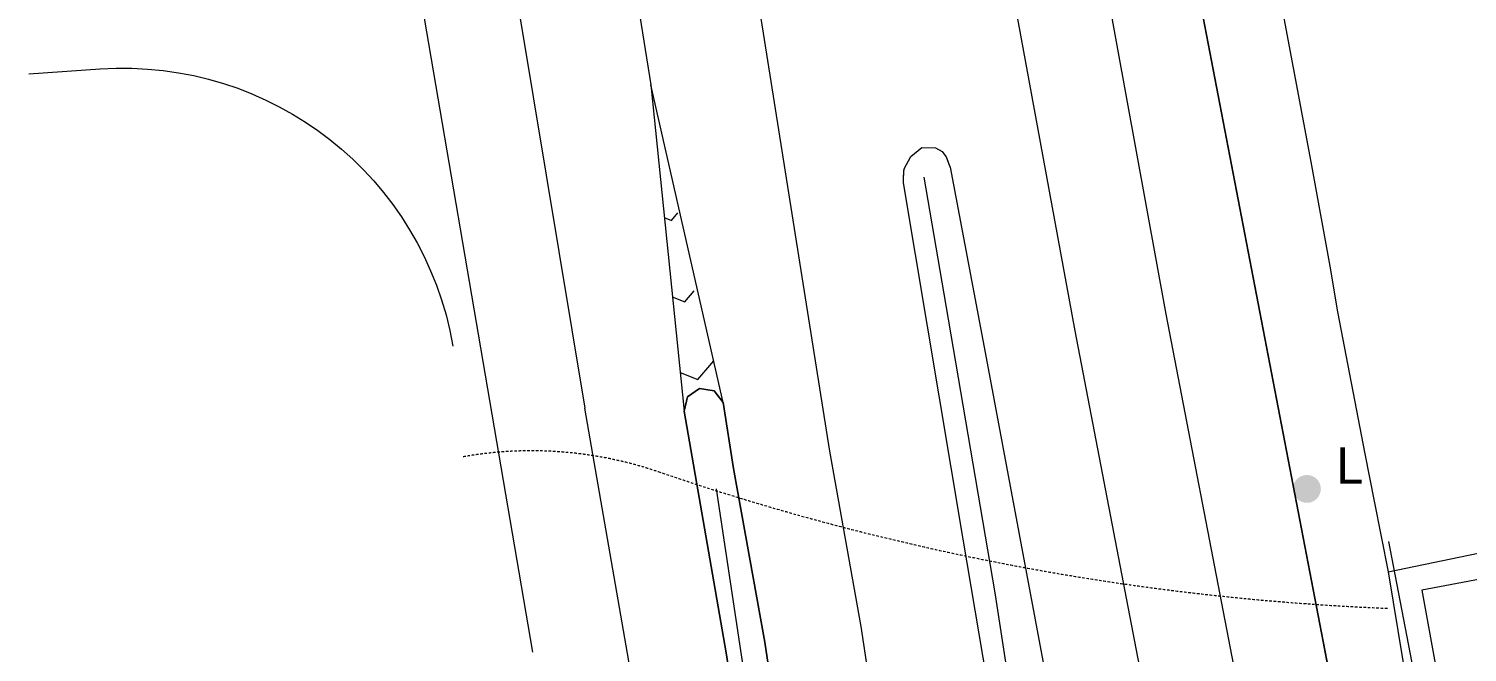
# Model space of a CAD drawing. Header units: millimetres. Extents: x 833924389 to 835767163, y 817400000 to 818811854.
# Drawn here: x 835329807 to 835381438, y 818025061 to 818047448 of the extents above; entities that cross this region are included whole.
import ezdxf

# ---------------------------------------------------------------- set-up
doc = ezdxf.new("R2010")
doc.units = ezdxf.units.MM
doc.header["$LTSCALE"] = 10
doc.header["$MEASUREMENT"] = 0
doc.linetypes.add('DGN Style 2', pattern=[15.39188, 9.235128, -6.156752])
doc.layers.add('01_Base_Plan', color=5, linetype='Continuous', lineweight=5)
doc.styles.add('11nw24d$0$Style-WORKING', font='WORKING.shx')

# ---------------------------------------------------------------- blocks, each defined once
blk = doc.blocks.new('11nw24d$0$UTILP')
at = {"layer": '01_Base_Plan', "linetype": 'Continuous', "lineweight": 13}
h = blk.add_hatch(color=256, dxfattribs=at)
edge = h.paths.add_edge_path()
edge.add_arc((0, 0), 0.5, 0, 360)

msp = doc.modelspace()

# ---------------------------------------------------------------- linework, layer by layer
at = {"layer": '01_Base_Plan'}
for p, q in [((835346645, 818079608), (835352133, 818045440)), ((835353453, 818064470), (835358548, 818032278)), ((835354732, 818034031), (835352133, 818045440)), ((835352133, 818045440), (835353330, 818033721)), ((835363342, 818029117), (835361205, 818041918)), ((835377578, 818018624), (835376266, 818025450))]:
    msp.add_line(p, q, dxfattribs=at)
at = {"layer": '01_Base_Plan', "linetype": 'Continuous'}
msp.add_line((835329807, 818045825), (835332364, 818046004), dxfattribs=at)
msp.add_line((835329807, 818045825), (835332364, 818046004), dxfattribs=at)
at = {"layer": '01_Base_Plan', "flags": 128}
for points in [[(835365430, 818210942, -0.071556), (835365684, 818173868), (835364537, 818164116), (835361714, 818146260), (835360746, 818139184), (835359973, 818132073), (835359392, 818123800), (835359216, 818115543), (835359443, 818107278), (835359990, 818099831), (835360816, 818092381), (835361923, 818084951), (835367454, 818054602), (835370624, 818037195), (835373045, 818024582), (835375285, 818012886), (835377674, 818000131)], [(835359873, 818209532, -0.009166), (835360365, 818205051), (835360365, 818205051, -0.064664), (835362472, 818179594), (835362472, 818179594, -0.018788), (835361286, 818165006), (835361286, 818165006), (835358405, 818146783), (835357420, 818139592), (835356635, 818132372), (835356044, 818123953), (835355865, 818115532), (835356097, 818107109), (835356653, 818099523), (835357494, 818091950), (835358617, 818084404), (835364159, 818054002), (835367353, 818036602), (835369778, 818023949), (835372009, 818012264), (835373628, 818003380)], [(835341324, 818164207, -0.016248), (835339830, 818150148), (835339830, 818150148, 0.056048), (835338897, 818100054), (835338897, 818100054, 0.023737), (835339562, 818095356), (835349760, 818033821)]]:
    msp.add_lwpolyline(points, format="xyb", dxfattribs=at)
for points in [[(835335671, 818097112), (835335806, 818094515), (835336395, 818091090), (835342540, 818056384), (835347891, 818025061)], [(835376266, 818025450), (835371419, 818050660), (835368113, 818068878), (835366142, 818079991), (835365043, 818086192)], [(835376266, 818025450), (835371419, 818050660), (835368113, 818068878), (835366142, 818079991), (835365043, 818086192)], [(835361232, 818042419), (835361464, 818042861), (835361863, 818043180), (835362352, 818043171), (835362594, 818043041), (835362722, 818042866), (835362722, 818042865), (835362723, 818042864), (835362723, 818042864), (835362724, 818042863), (835362724, 818042862), (835362724, 818042861), (835362725, 818042860), (835362725, 818042859), (835362726, 818042858), (835362726, 818042857), (835362727, 818042856), (835362727, 818042855), (835362727, 818042854), (835362728, 818042854), (835362728, 818042853), (835362729, 818042852), (835362729, 818042851), (835362730, 818042850), (835362730, 818042849), (835362730, 818042848), (835362731, 818042847), (835362731, 818042846), (835362732, 818042845), (835362732, 818042844), (835362732, 818042843), (835362733, 818042842), (835362733, 818042842), (835362734, 818042841), (835362734, 818042840), (835362735, 818042839), (835362735, 818042838), (835362735, 818042837), (835362736, 818042836), (835362736, 818042835), (835362737, 818042834), (835362737, 818042833), (835362737, 818042832), (835362738, 818042831), (835362738, 818042830), (835362739, 818042829), (835362739, 818042828), (835362739, 818042827), (835362740, 818042827), (835362740, 818042826), (835362741, 818042825), (835362741, 818042824), (835362741, 818042823), (835362742, 818042822), (835362742, 818042821), (835362743, 818042820), (835362743, 818042819), (835362743, 818042818), (835362744, 818042817), (835362744, 818042816), (835362745, 818042815), (835362745, 818042814), (835362745, 818042813), (835362746, 818042812), (835362746, 818042811), (835362747, 818042810), (835362747, 818042809), (835362747, 818042809), (835362748, 818042808), (835362748, 818042807), (835362749, 818042806), (835362749, 818042805), (835362749, 818042804), (835362750, 818042803), (835362750, 818042802), (835362751, 818042801), (835362751, 818042800), (835362751, 818042799), (835362752, 818042798), (835362752, 818042797), (835362752, 818042796), (835362753, 818042795), (835362753, 818042794), (835362754, 818042793), (835362754, 818042792), (835362754, 818042791), (835362755, 818042790), (835362755, 818042789), (835362756, 818042788), (835362756, 818042787), (835362756, 818042786), (835362757, 818042785), (835362757, 818042785), (835362757, 818042784), (835362758, 818042783), (835362758, 818042782), (835362759, 818042781), (835362759, 818042780), (835362759, 818042779), (835362760, 818042778), (835362760, 818042777), (835362761, 818042776), (835362761, 818042775), (835362761, 818042774), (835362762, 818042773), (835362762, 818042772), (835362762, 818042771), (835362763, 818042770), (835362763, 818042769), (835362764, 818042768), (835362764, 818042767), (835362764, 818042766), (835362765, 818042765), (835362765, 818042764), (835362765, 818042763), (835362766, 818042762), (835362766, 818042761), (835362767, 818042760), (835362767, 818042759), (835362767, 818042758), (835362768, 818042757), (835362768, 818042756), (835362768, 818042755), (835362769, 818042754), (835362769, 818042753), (835362769, 818042752), (835362770, 818042751), (835362770, 818042750), (835362771, 818042749), (835362771, 818042748), (835362771, 818042747), (835362772, 818042746), (835362772, 818042745), (835362772, 818042744), (835362773, 818042743), (835362773, 818042742), (835362774, 818042742), (835362774, 818042741), (835362774, 818042740), (835362775, 818042739), (835362775, 818042738), (835362775, 818042737), (835362776, 818042736), (835362776, 818042735), (835362776, 818042734), (835362777, 818042733), (835362777, 818042732), (835362778, 818042731), (835362778, 818042730), (835362778, 818042729), (835362779, 818042728), (835362779, 818042727), (835362779, 818042726), (835362780, 818042725), (835362780, 818042724), (835362780, 818042723), (835362781, 818042722), (835362781, 818042721), (835362782, 818042720), (835362782, 818042719), (835362782, 818042718), (835362783, 818042717), (835362783, 818042716), (835362783, 818042715), (835362784, 818042714), (835362784, 818042713), (835362784, 818042712), (835362785, 818042711), (835362785, 818042710), (835362785, 818042709), (835362786, 818042708), (835362786, 818042707), (835362787, 818042706), (835362787, 818042705), (835362787, 818042704), (835362788, 818042703), (835362788, 818042702), (835362788, 818042701), (835362789, 818042700), (835362789, 818042699), (835362789, 818042698), (835362790, 818042697), (835362790, 818042696), (835362791, 818042695), (835362791, 818042694), (835362791, 818042693), (835362792, 818042692), (835362792, 818042691), (835362792, 818042690), (835362793, 818042689), (835362793, 818042688), (835362793, 818042687), (835362794, 818042686), (835362794, 818042685), (835362794, 818042684), (835362795, 818042683), (835362795, 818042682), (835362796, 818042681), (835362796, 818042680), (835362796, 818042679), (835362797, 818042678), (835362797, 818042677), (835362797, 818042676), (835362798, 818042675), (835362798, 818042674), (835362798, 818042673), (835362799, 818042672), (835362799, 818042671), (835362799, 818042670), (835362800, 818042669), (835362800, 818042668), (835362801, 818042667), (835362801, 818042666), (835362801, 818042665), (835362802, 818042664), (835362802, 818042663), (835362802, 818042662), (835362803, 818042661), (835362803, 818042660), (835362803, 818042659), (835362804, 818042658), (835362804, 818042657), (835362804, 818042656), (835362805, 818042655), (835362805, 818042654), (835362806, 818042653), (835362806, 818042652), (835362806, 818042651), (835362807, 818042650), (835362807, 818042649), (835362807, 818042648), (835362808, 818042647), (835362808, 818042646), (835362808, 818042645), (835362809, 818042644), (835362809, 818042643), (835362809, 818042642), (835362810, 818042641), (835362810, 818042640), (835362811, 818042639), (835362811, 818042638), (835362811, 818042637), (835362812, 818042636), (835362812, 818042635), (835362812, 818042634), (835362813, 818042633), (835362813, 818042632), (835362813, 818042631), (835362814, 818042630), (835362814, 818042629), (835362815, 818042628), (835362815, 818042627), (835362815, 818042626), (835362816, 818042625), (835362816, 818042624), (835362816, 818042623), (835362817, 818042622), (835362817, 818042621), (835362817, 818042620), (835362818, 818042619), (835362818, 818042618), (835362819, 818042617), (835362819, 818042616), (835362819, 818042615), (835362820, 818042614), (835362820, 818042613), (835362820, 818042612), (835362821, 818042611), (835362821, 818042610), (835362821, 818042609), (835362822, 818042609), (835362822, 818042608), (835362823, 818042607), (835362823, 818042606), (835362823, 818042605), (835362824, 818042604), (835362824, 818042603), (835362824, 818042602), (835362825, 818042601), (835362825, 818042600), (835362825, 818042599), (835362826, 818042598), (835362826, 818042597), (835362827, 818042596), (835362827, 818042595), (835362827, 818042594), (835362828, 818042593), (835362828, 818042592), (835362828, 818042591), (835362829, 818042590), (835362829, 818042589), (835362830, 818042588), (835362830, 818042587), (835362830, 818042586), (835362831, 818042585), (835362831, 818042584), (835362831, 818042583), (835362832, 818042582), (835362832, 818042581), (835362833, 818042580), (835362833, 818042579), (835362833, 818042578), (835362834, 818042577), (835362834, 818042576), (835362834, 818042575), (835362835, 818042574), (835362835, 818042573), (835362836, 818042572), (835362836, 818042571), (835362836, 818042570), (835362837, 818042569), (835362837, 818042568), (835362837, 818042567), (835362838, 818042567), (835362838, 818042566), (835362839, 818042565), (835362839, 818042564), (835362839, 818042563), (835362840, 818042562), (835362840, 818042561), (835362841, 818042560), (835362841, 818042559), (835362841, 818042558), (835362842, 818042557), (835362842, 818042556), (835362842, 818042555), (835362843, 818042554), (835362843, 818042553), (835362844, 818042552), (835362844, 818042551), (835362844, 818042550), (835362845, 818042549), (835362845, 818042548), (835362846, 818042547), (835362846, 818042546), (835362846, 818042545), (835362847, 818042544), (835362847, 818042543), (835362848, 818042542), (835362848, 818042542), (835362848, 818042541), (835362849, 818042540), (835362849, 818042539), (835362850, 818042538), (835362850, 818042537), (835362850, 818042536), (835362851, 818042535), (835362851, 818042534), (835362852, 818042533), (835362852, 818042532), (835362852, 818042531), (835362853, 818042530), (835362853, 818042529), (835362854, 818042528), (835362854, 818042527), (835362854, 818042526), (835362855, 818042525), (835362855, 818042525), (835362856, 818042524), (835362856, 818042523), (835362856, 818042522), (835362857, 818042521), (835362857, 818042520), (835362858, 818042519), (835362858, 818042518), (835362858, 818042517), (835362859, 818042516), (835362859, 818042515), (835362860, 818042514), (835362860, 818042513), (835362860, 818042512), (835362861, 818042511), (835362861, 818042510), (835362862, 818042510), (835362862, 818042509), (835362863, 818042508), (835362863, 818042507), (835362863, 818042506), (835362864, 818042505), (835362864, 818042504), (835362865, 818042503), (835362865, 818042502), (835362865, 818042501), (835362866, 818042500), (835362866, 818042499), (835362867, 818042498), (835362867, 818042498), (835362868, 818042497), (835362868, 818042496), (835362868, 818042495), (835362869, 818042494), (835362869, 818042493), (835362870, 818042492), (835362870, 818042491), (835362871, 818042490), (835362871, 818042489), (835362871, 818042488), (835362872, 818042488), (835362872, 818042487), (835362873, 818042486), (835362873, 818042485), (835362874, 818042484), (835362874, 818042483), (835362875, 818042482), (835362875, 818042481), (835362875, 818042480), (835362876, 818042479), (835362876, 818042478), (835362877, 818042477), (835364168, 818035635), (835367374, 818018481)], [(835361205, 818041918), (835361205, 818041919), (835361205, 818041920), (835361205, 818041921), (835361205, 818041922), (835361205, 818041923), (835361206, 818041924), (835361206, 818041925), (835361206, 818041926), (835361206, 818041927), (835361206, 818041928), (835361206, 818041929), (835361206, 818041930), (835361206, 818041931), (835361206, 818041932), (835361206, 818041933), (835361206, 818041934), (835361206, 818041935), (835361206, 818041936), (835361206, 818041937), (835361206, 818041938), (835361206, 818041939), (835361207, 818041940), (835361207, 818041941), (835361207, 818041942), (835361207, 818041943), (835361207, 818041944), (835361207, 818041945), (835361207, 818041946), (835361207, 818041947), (835361207, 818041948), (835361207, 818041949), (835361207, 818041950), (835361207, 818041951), (835361207, 818041952), (835361207, 818041953), (835361207, 818041954), (835361207, 818041955), (835361207, 818041956), (835361207, 818041957), (835361207, 818041958), (835361207, 818041959), (835361207, 818041960), (835361208, 818041961), (835361208, 818041962), (835361208, 818041963), (835361208, 818041964), (835361208, 818041965), (835361208, 818041966), (835361208, 818041967), (835361208, 818041968), (835361208, 818041969), (835361208, 818041970), (835361208, 818041971), (835361208, 818041972), (835361208, 818041973), (835361208, 818041974), (835361208, 818041975), (835361208, 818041976), (835361208, 818041977), (835361208, 818041978), (835361208, 818041979), (835361208, 818041980), (835361208, 818041981), (835361208, 818041982), (835361208, 818041983), (835361208, 818041984), (835361208, 818041985), (835361208, 818041986), (835361208, 818041987), (835361208, 818041988), (835361208, 818041990), (835361209, 818041991), (835361209, 818041992), (835361209, 818041993), (835361209, 818041994), (835361209, 818041995), (835361209, 818041996), (835361209, 818041997), (835361209, 818041998), (835361209, 818041999), (835361209, 818042000), (835361209, 818042001), (835361209, 818042002), (835361209, 818042003), (835361209, 818042004), (835361209, 818042005), (835361209, 818042006), (835361209, 818042007), (835361209, 818042008), (835361209, 818042009), (835361209, 818042010), (835361209, 818042011), (835361209, 818042012), (835361209, 818042013), (835361209, 818042014), (835361209, 818042015), (835361209, 818042016), (835361209, 818042017), (835361209, 818042018), (835361209, 818042019), (835361209, 818042020), (835361209, 818042021), (835361209, 818042022), (835361209, 818042023), (835361209, 818042024), (835361209, 818042025), (835361209, 818042026), (835361209, 818042027), (835361209, 818042028), (835361209, 818042029), (835361209, 818042030), (835361209, 818042031), (835361209, 818042032), (835361209, 818042033), (835361209, 818042034), (835361209, 818042035), (835361209, 818042036), (835361209, 818042037), (835361209, 818042038), (835361209, 818042039), (835361209, 818042040), (835361209, 818042041), (835361209, 818042042), (835361209, 818042043), (835361209, 818042044), (835361209, 818042045), (835361209, 818042046), (835361209, 818042047), (835361209, 818042048), (835361209, 818042049), (835361209, 818042050), (835361209, 818042052), (835361209, 818042053), (835361209, 818042054), (835361209, 818042055), (835361209, 818042056), (835361209, 818042057), (835361209, 818042058), (835361209, 818042059), (835361209, 818042060), (835361209, 818042061), (835361209, 818042062), (835361209, 818042063), (835361209, 818042064), (835361209, 818042065), (835361209, 818042066), (835361209, 818042067), (835361209, 818042068), (835361209, 818042069), (835361209, 818042070), (835361209, 818042071), (835361209, 818042072), (835361209, 818042073), (835361209, 818042074), (835361209, 818042075), (835361209, 818042076), (835361209, 818042077), (835361209, 818042078), (835361209, 818042079), (835361209, 818042080), (835361209, 818042081), (835361209, 818042082), (835361209, 818042083), (835361209, 818042084), (835361209, 818042085), (835361209, 818042086), (835361209, 818042087), (835361209, 818042088), (835361209, 818042089), (835361209, 818042090), (835361209, 818042091), (835361209, 818042092), (835361209, 818042093), (835361209, 818042094), (835361209, 818042095), (835361209, 818042096), (835361209, 818042097), (835361209, 818042098), (835361209, 818042100), (835361209, 818042101), (835361209, 818042102), (835361209, 818042103), (835361209, 818042104), (835361209, 818042105), (835361209, 818042106), (835361209, 818042107), (835361209, 818042108), (835361209, 818042109), (835361209, 818042110), (835361209, 818042111), (835361209, 818042112), (835361209, 818042113), (835361209, 818042114), (835361209, 818042115), (835361209, 818042116), (835361209, 818042117), (835361209, 818042118), (835361209, 818042119), (835361209, 818042120), (835361209, 818042121), (835361209, 818042122), (835361209, 818042123), (835361209, 818042124), (835361209, 818042125), (835361209, 818042126), (835361209, 818042127), (835361209, 818042128), (835361209, 818042129), (835361209, 818042130), (835361209, 818042131), (835361209, 818042132), (835361209, 818042133), (835361209, 818042134), (835361209, 818042135), (835361209, 818042136), (835361209, 818042137), (835361209, 818042138), (835361209, 818042139), (835361209, 818042140), (835361209, 818042141), (835361209, 818042142), (835361209, 818042143), (835361209, 818042144), (835361209, 818042145), (835361209, 818042146), (835361209, 818042148), (835361209, 818042149), (835361209, 818042150), (835361209, 818042151), (835361209, 818042152), (835361209, 818042153), (835361209, 818042154), (835361209, 818042155), (835361209, 818042156), (835361209, 818042157), (835361209, 818042158), (835361209, 818042159), (835361209, 818042160), (835361209, 818042161), (835361209, 818042162), (835361209, 818042163), (835361209, 818042164), (835361209, 818042165), (835361209, 818042166), (835361209, 818042167), (835361209, 818042168), (835361209, 818042169), (835361209, 818042170), (835361209, 818042171), (835361209, 818042172), (835361209, 818042173), (835361209, 818042174), (835361209, 818042175), (835361209, 818042176), (835361209, 818042177), (835361209, 818042178), (835361209, 818042179), (835361209, 818042180), (835361209, 818042181), (835361209, 818042182), (835361209, 818042183), (835361209, 818042184), (835361209, 818042185), (835361209, 818042186), (835361209, 818042187), (835361209, 818042188), (835361209, 818042189), (835361209, 818042190), (835361210, 818042191), (835361210, 818042192), (835361210, 818042193), (835361210, 818042194), (835361210, 818042195), (835361210, 818042196), (835361210, 818042197), (835361210, 818042198), (835361210, 818042199), (835361210, 818042200), (835361210, 818042201), (835361210, 818042202), (835361210, 818042204), (835361210, 818042205), (835361210, 818042206), (835361210, 818042207), (835361210, 818042208), (835361210, 818042209), (835361210, 818042210), (835361210, 818042211), (835361210, 818042212), (835361210, 818042213), (835361210, 818042214), (835361210, 818042215), (835361210, 818042216), (835361210, 818042217), (835361210, 818042218), (835361210, 818042219), (835361210, 818042220), (835361210, 818042221), (835361210, 818042222), (835361210, 818042223), (835361210, 818042224), (835361210, 818042225), (835361210, 818042226), (835361210, 818042227), (835361210, 818042228), (835361210, 818042229), (835361210, 818042230), (835361210, 818042231), (835361210, 818042232), (835361210, 818042233), (835361210, 818042234), (835361210, 818042235), (835361211, 818042236), (835361211, 818042237), (835361211, 818042238), (835361211, 818042239), (835361211, 818042240), (835361211, 818042241), (835361211, 818042242), (835361211, 818042243), (835361211, 818042244), (835361211, 818042245), (835361211, 818042246), (835361211, 818042247), (835361211, 818042248), (835361211, 818042249), (835361211, 818042250), (835361211, 818042251), (835361211, 818042252), (835361211, 818042253), (835361211, 818042254), (835361211, 818042255), (835361211, 818042256), (835361211, 818042257), (835361211, 818042258), (835361211, 818042259), (835361212, 818042260), (835361212, 818042261), (835361212, 818042262), (835361212, 818042263), (835361212, 818042264), (835361212, 818042265), (835361212, 818042266), (835361212, 818042267), (835361212, 818042268), (835361212, 818042269), (835361212, 818042270), (835361212, 818042271), (835361212, 818042272), (835361212, 818042273), (835361212, 818042274), (835361212, 818042275), (835361212, 818042276), (835361212, 818042277), (835361213, 818042278), (835361213, 818042279), (835361213, 818042280), (835361213, 818042281), (835361213, 818042282), (835361213, 818042283), (835361213, 818042284), (835361213, 818042285), (835361213, 818042286), (835361213, 818042287), (835361213, 818042288), (835361213, 818042289), (835361213, 818042290), (835361213, 818042291), (835361213, 818042292), (835361214, 818042293), (835361214, 818042294), (835361214, 818042295), (835361214, 818042296), (835361214, 818042297), (835361214, 818042298), (835361214, 818042299), (835361214, 818042300), (835361214, 818042301), (835361214, 818042302), (835361214, 818042303), (835361214, 818042304), (835361215, 818042305), (835361215, 818042306), (835361215, 818042307), (835361215, 818042308), (835361215, 818042309), (835361215, 818042310), (835361215, 818042311), (835361215, 818042312), (835361215, 818042313), (835361215, 818042314), (835361215, 818042315), (835361216, 818042316), (835361216, 818042317), (835361216, 818042318), (835361216, 818042319), (835361216, 818042320), (835361216, 818042321), (835361216, 818042322), (835361216, 818042323), (835361216, 818042324), (835361216, 818042325), (835361217, 818042326), (835361217, 818042327), (835361217, 818042328), (835361217, 818042329), (835361217, 818042330), (835361217, 818042331), (835361217, 818042332), (835361217, 818042333), (835361217, 818042334), (835361217, 818042335), (835361218, 818042336), (835361218, 818042337), (835361218, 818042338), (835361218, 818042339), (835361218, 818042340), (835361218, 818042341), (835361218, 818042342), (835361218, 818042343), (835361219, 818042344), (835361219, 818042345), (835361219, 818042346), (835361219, 818042347), (835361219, 818042348), (835361219, 818042348), (835361219, 818042349), (835361219, 818042350), (835361220, 818042351), (835361220, 818042352), (835361220, 818042353), (835361220, 818042354), (835361220, 818042355), (835361220, 818042356), (835361220, 818042357), (835361221, 818042358), (835361221, 818042359), (835361221, 818042360), (835361221, 818042361), (835361221, 818042362), (835361221, 818042363), (835361221, 818042364), (835361221, 818042365), (835361222, 818042366), (835361222, 818042367), (835361222, 818042368), (835361222, 818042369), (835361222, 818042370), (835361222, 818042371), (835361223, 818042372), (835361223, 818042373), (835361223, 818042374), (835361223, 818042375), (835361223, 818042376), (835361223, 818042377), (835361224, 818042378), (835361224, 818042379), (835361224, 818042380), (835361224, 818042381), (835361224, 818042382), (835361224, 818042383), (835361225, 818042384), (835361225, 818042384), (835361225, 818042385), (835361225, 818042386), (835361225, 818042387), (835361225, 818042388), (835361226, 818042389), (835361226, 818042390), (835361226, 818042391), (835361226, 818042392), (835361226, 818042393), (835361226, 818042394), (835361227, 818042395), (835361227, 818042396), (835361227, 818042397), (835361227, 818042398), (835361227, 818042399), (835361228, 818042400), (835361228, 818042401), (835361228, 818042402), (835361228, 818042403), (835361228, 818042404), (835361229, 818042405), (835361229, 818042406), (835361229, 818042407), (835361229, 818042408), (835361229, 818042408), (835361230, 818042409), (835361230, 818042410), (835361230, 818042411), (835361230, 818042412), (835361230, 818042413), (835361231, 818042414), (835361231, 818042415), (835361231, 818042416), (835361231, 818042417), (835361231, 818042418), (835361232, 818042419)], [(835352614, 818040667), (835352873, 818040564), (835353104, 818040838)], [(835352901, 818037825), (835353359, 818037642), (835353694, 818038039)], [(835353189, 818035105), (835353820, 818034854), (835354391, 818035528)], [(835359092, 818000000), (835358835, 818001270), (835356462, 818014719), (835354840, 818025035), (835353330, 818033721), (835353449, 818034234), (835353886, 818034529), (835354407, 818034447), (835354732, 818034031), (835355103, 818031661)], [(835355662, 817999306), (835355396, 818000619), (835353010, 818014143), (835351387, 818024463), (835349760, 818033821)], [(835358548, 818032278), (835359675, 818025987), (835362145, 818009570), (835362455, 818007847), (835362821, 818005815), (835363737, 818000968), (835363793, 818000684)], [(835355103, 818031661), (835356221, 818025418), (835358050, 818013261), (835358691, 818009000), (835359010, 818007227), (835359379, 818005180), (835360301, 818000301), (835360361, 818000000)], [(835368527, 818000000), (835367567, 818004896), (835365511, 818016307), (835363342, 818029117)]]:
    msp.add_lwpolyline(points, dxfattribs=at)
at = {"layer": '01_Base_Plan', "linetype": 'Continuous', "flags": 128}
for points in [[(835365043, 818086192), (835366142, 818079992), (835368113, 818068878), (835371419, 818050660), (835376266, 818025450), (835377578, 818018624), (835379769, 818007227), (835380652, 818002636), (835381159, 818000000)], [(835375781, 818052259), (835374086, 818052206), (835374422, 818050241), (835374890, 818047639), (835375827, 818042674), (835376500, 818038925), (835376779, 818037284), (835377767, 818032188), (835378102, 818030488), (835378602, 818027952), (835385700, 818029420), (835385295, 818031791), (835385096, 818032951), (835411283, 818037942), (835411863, 818034234), (835418492, 818035600), (835418136, 818041592), (835420621, 818041496), (835421609, 818044113), (835419342, 818055322)], [(835361232, 818042419), (835361464, 818042861), (835361863, 818043180), (835362352, 818043170), (835362594, 818043041), (835362723, 818042865), (835362724, 818042861), (835362726, 818042857), (835362728, 818042853), (835362730, 818042849), (835362732, 818042845), (835362733, 818042842), (835362734, 818042839), (835362736, 818042836), (835362738, 818042831), (835362740, 818042826), (835362742, 818042822), (835362744, 818042818), (835362745, 818042814), (835362747, 818042811), (835362748, 818042807), (835362750, 818042803), (835362751, 818042800), (835362753, 818042796), (835362755, 818042791), (835362757, 818042786), (835362758, 818042781), (835362760, 818042778), (835362761, 818042774), (835362763, 818042771), (835362764, 818042767), (835362766, 818042762), (835362768, 818042758), (835362769, 818042755), (835362770, 818042752), (835362771, 818042748), (835362773, 818042743), (835362775, 818042739), (835362776, 818042735), (835362778, 818042730), (835362780, 818042725), (835362781, 818042720), (835362783, 818042716), (835362784, 818042713), (835362785, 818042709), (835362787, 818042706), (835362788, 818042703), (835362789, 818042699), (835362791, 818042695), (835362792, 818042690), (835362793, 818042687), (835362794, 818042684), (835362796, 818042681), (835362797, 818042677), (835362798, 818042674), (835362799, 818042670), (835362801, 818042667), (835362802, 818042663), (835362803, 818042660), (835362804, 818042656), (835362806, 818042652), (835362808, 818042648), (835362809, 818042644), (835362810, 818042641), (835362811, 818042637), (835362813, 818042634), (835362814, 818042630), (835362815, 818042626), (835362816, 818042623), (835362817, 818042620), (835362819, 818042617), (835362821, 818042611), (835362822, 818042607), (835362824, 818042603), (835362825, 818042600), (835362827, 818042596), (835362828, 818042591), (835362830, 818042587), (835362832, 818042583), (835362833, 818042579), (835362835, 818042575), (835362836, 818042572), (835362838, 818042568), (835362839, 818042563), (835362841, 818042560), (835362842, 818042557), (835362843, 818042553), (835362845, 818042549), (835362846, 818042545), (835362848, 818042542), (835362849, 818042538), (835362851, 818042534), (835362852, 818042531), (835362854, 818042528), (835362856, 818042523), (835362857, 818042520), (835362858, 818042517), (835362860, 818042514), (835362861, 818042511), (835362863, 818042508), (835362864, 818042504), (835362867, 818042499), (835362868, 818042495), (835362870, 818042492), (835362871, 818042489), (835362874, 818042484), (835362875, 818042480), (835362877, 818042478), (835364168, 818035635), (835367374, 818018481)], [(835361205, 818041919), (835361206, 818041923), (835361206, 818041926), (835361206, 818041930), (835361206, 818041935), (835361207, 818041939), (835361207, 818041943), (835361207, 818041947), (835361207, 818041951), (835361207, 818041955), (835361208, 818041959), (835361208, 818041963), (835361208, 818041967), (835361208, 818041970), (835361208, 818041974), (835361208, 818041978), (835361208, 818041983), (835361208, 818041987), (835361209, 818041990), (835361209, 818041995), (835361209, 818041999), (835361209, 818042003), (835361209, 818042007), (835361209, 818042012), (835361209, 818042016), (835361209, 818042021), (835361209, 818042024), (835361209, 818042027), (835361209, 818042030), (835361209, 818042034), (835361209, 818042038), (835361209, 818042041), (835361209, 818042045), (835361209, 818042050), (835361209, 818042055), (835361209, 818042061), (835361209, 818042066), (835361209, 818042071), (835361209, 818042076), (835361209, 818042080), (835361209, 818042085), (835361209, 818042090), (835361209, 818042094), (835361209, 818042099), (835361209, 818042103), (835361209, 818042109), (835361209, 818042113), (835361209, 818042118), (835361209, 818042123), (835361209, 818042128), (835361209, 818042132), (835361209, 818042137), (835361209, 818042142), (835361209, 818042146), (835361209, 818042151), (835361209, 818042156), (835361209, 818042159), (835361209, 818042162), (835361209, 818042166), (835361209, 818042169), (835361209, 818042172), (835361209, 818042177), (835361209, 818042180), (835361209, 818042184), (835361210, 818042189), (835361210, 818042193), (835361210, 818042198), (835361210, 818042202), (835361210, 818042205), (835361210, 818042208), (835361210, 818042213), (835361210, 818042217), (835361210, 818042221), (835361210, 818042225), (835361210, 818042229), (835361210, 818042232), (835361211, 818042236), (835361211, 818042240), (835361211, 818042243), (835361211, 818042246), (835361211, 818042250), (835361211, 818042254), (835361212, 818042259), (835361212, 818042263), (835361212, 818042267), (835361212, 818042272), (835361213, 818042276), (835361213, 818042280), (835361213, 818042283), (835361213, 818042286), (835361213, 818042290), (835361214, 818042294), (835361214, 818042299), (835361214, 818042303), (835361215, 818042306), (835361215, 818042310), (835361215, 818042314), (835361216, 818042317), (835361216, 818042319), (835361216, 818042323), (835361217, 818042327), (835361217, 818042332), (835361218, 818042336), (835361218, 818042341), (835361219, 818042346), (835361220, 818042351), (835361220, 818042356), (835361221, 818042360), (835361221, 818042364), (835361222, 818042367), (835361222, 818042371), (835361223, 818042374), (835361224, 818042377), (835361224, 818042382), (835361225, 818042386), (835361225, 818042388), (835361226, 818042392), (835361227, 818042397), (835361228, 818042401), (835361229, 818042405), (835361229, 818042409), (835361230, 818042413), (835361231, 818042416), (835361232, 818042419)], [(835368527, 818000000), (835367567, 818004896), (835365511, 818016307), (835363342, 818029117), (835361205, 818041918)], [(835366170, 818016296), (835364499, 818027194), (835362734, 818037514), (835361940, 818042118)], [(835360361, 818000000), (835360301, 818000301), (835359379, 818005180), (835359010, 818007227), (835358691, 818009000), (835358050, 818013261), (835356221, 818025418), (835355103, 818031661), (835354732, 818034031), (835354407, 818034447), (835353886, 818034529), (835353449, 818034235), (835353330, 818033721), (835354840, 818025034), (835356462, 818014719), (835358835, 818001270), (835359092, 818000000)], [(835413496, 818026328), (835416775, 818034161), (835411045, 818033080), (835405354, 818032058), (835398641, 818030753), (835392058, 818029593), (835385896, 818028440), (835379803, 818027293), (835380838, 818021633), (835382122, 818015027)], [(835354482, 818030932), (835355693, 818022897), (835356875, 818014832)], [(835378609, 818029043), (835380443, 818019509)], [(835378602, 818027952), (835379129, 818024753), (835380110, 818019574), (835381034, 818014803)]]:
    msp.add_lwpolyline(points, dxfattribs=at)
at = {"layer": '01_Base_Plan', "linetype": 'Continuous', "extrusion": (0, 0, -1)}
msp.add_arc((-835333200, 818034033), 12000, 86.0011, 170.3068, dxfattribs=at)
msp.add_arc((-835333200, 818034033), 12000, 86.0011, 170.3068, dxfattribs=at)
at = {"layer": '01_Base_Plan', "linetype": 'DGN Style 2', "extrusion": (0, 0, -1)}
msp.add_arc((-835347848, 818018243), 14062, 79.9767, 108.8995, dxfattribs=at)
at = {"layer": '01_Base_Plan', "linetype": 'DGN Style 2'}
msp.add_arc((835382355, 818119035), 92473, 251.10053, 267.65649, dxfattribs=at)

# ---------------------------------------------------------------- block references
at = {"layer": '01_Base_Plan', "linetype": 'Continuous', "xscale": 1000, "yscale": 1000, "zscale": 1000}
msp.add_blockref('11nw24d$0$UTILP', (835375684, 818030926), dxfattribs=at)

# ---------------------------------------------------------------- texts
at = {"layer": '01_Base_Plan', "linetype": 'Continuous', "style": '11nw24d$0$Style-WORKING'}
msp.add_text('L', height=1300, dxfattribs=at).set_placement((835376742, 818031119))

doc.saveas('drawing.dxf')
